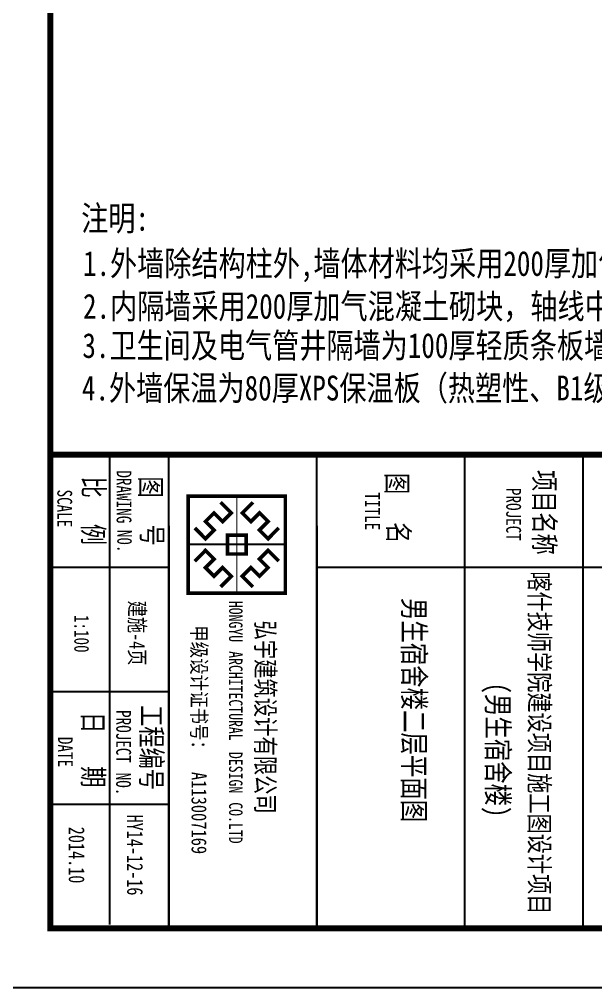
# Model space of a CAD drawing. Extents: x 174641 to 414490, y 73126 to 493158.
# Drawn here: x 234533 to 244270, y 171989 to 188342 of the extents above; entities that cross this region are included whole.
import ezdxf

# ---------------------------------------------------------------- set-up
doc = ezdxf.new("R2010")
doc.units = 0
doc.header["$LTSCALE"] = 1000
doc.header["$MEASUREMENT"] = 0
for name, color, linetype in [('PUB_TITLE', 7, 'Continuous'), ('TK', 126, 'Continuous'), ('TWT_TITLE', 7, 'Continuous')]:
    doc.layers.add(name, color=color, linetype=linetype)
doc.styles.add('-宋体', font='', dxfattribs={"width": 0.8})
doc.styles.add('_TEL_DIM', font='simhei.ttf', dxfattribs={"width": 0.8, "height": 3.5})
doc.styles.get('-宋体').set_extended_font_data('SimSun')

# ---------------------------------------------------------------- blocks, each defined once
blk = doc.blocks.new('logo')
at = {"color": 6}
blk.add_line((1004, 2011), (1004, 0), dxfattribs=at)
at = {"color": 6, "const_width": 74.6}
for points in [[(0, 2011), (2008, 2011), (2008, 0), (0, 0)], [(809, 1198), (1199, 1198), (1199, 813), (809, 813)]]:
    blk.add_lwpolyline(points, close=True, dxfattribs=at)
at = {"color": 6}
blk.add_lwpolyline([(0, 2011), (2008, 2011), (2008, 0), (0, 0)], close=True, dxfattribs=at)
for points, const_width in [([(1004, 2011), (1004, 0)], 15.2), ([(660, 1874), (883, 1654), (704, 1475), (526, 1653), (350, 1477), (528, 1299), (350, 1120), (129, 1340)], 74.6), ([(1348, 1874), (1125, 1654), (1304, 1475), (1482, 1653), (1658, 1477), (1480, 1299), (1659, 1120), (1879, 1340)], 74.6), ([(0, 1006), (2008, 1006)], 15.2), ([(660, 137), (883, 357), (704, 536), (526, 358), (350, 534), (528, 712), (350, 891), (129, 671)], 74.6), ([(1348, 137), (1125, 357), (1304, 536), (1482, 358), (1658, 534), (1480, 712), (1659, 891), (1879, 671)], 74.6)]:
    blk.add_lwpolyline(points, dxfattribs=dict(at, const_width=const_width))

msp = doc.modelspace()

# ---------------------------------------------------------------- linework, layer by layer
for p, q in [((235057.8, 180989), (292457.8, 180989)), ((236058.2, 180989), (236058.2, 173053.8)), ((235057.8, 172989), (235057.8, 179789)), ((235057.8, 179789), (235057.8, 178089)), ((237058.2, 179789), (237058.2, 172989)), ((237058.2, 179789), (237058.2, 173053.8)), ((239558.2, 179789), (239558.2, 172989)), ((235057.8, 179089), (237058.2, 179089)), ((239558.2, 179089), (246058.2, 179089)), ((235058.2, 172989), (235058.2, 178940.8)), ((236058.2, 178789), (236058.2, 178589)), ((235057.8, 176989), (237058.2, 176989)), ((235057.8, 175089), (237058.2, 175089))]:
    msp.add_line(p, q)
at = {"const_width": 34}
for points in [[(237058.2, 180989), (237058.2, 172989)], [(239558.2, 180989), (239558.2, 172989)], [(242058.2, 180989), (242058.2, 172989)], [(244058.2, 180989), (244058.2, 172989)]]:
    msp.add_lwpolyline(points, dxfattribs=at)
msp.add_point((235058.2, 172989))
at = {"layer": 'PUB_TITLE', "const_width": 100}
msp.add_lwpolyline([(292457.8, 180989), (292457.8, 172989), (235058.2, 172989), (235058.2, 180989)], close=True, dxfattribs=at)
at = {"layer": 'TWT_TITLE'}
msp.add_lwpolyline([(234058.2, 256089), (234058.2, 171989), (293458.2, 171989), (293458.2, 256089)], close=True, dxfattribs=at)
at = {"layer": 'TWT_TITLE', "const_width": 100}
msp.add_lwpolyline([(235058.2, 253589), (235058.2, 172989), (292458.2, 172989), (292458.2, 253589)], close=True, dxfattribs=at)

# ---------------------------------------------------------------- block references
at = {"color": 5, "xscale": 0.8162497762823477, "yscale": 0.8162497763405554, "zscale": 0.8162497763138334, "rotation": 270}
msp.add_blockref('logo', (237386, 180291.6), dxfattribs=at)

# ---------------------------------------------------------------- texts
at = {"linetype": 'Continuous', "style": '-宋体', "width": 0.8}
for s, p in [('注明:', (235578.1, 184772.6)), ('1.外墙除结构柱外,墙体材料均采用200厚加气混凝土砌块，轴线中分，定位详图中标注。', (235608.3, 184010.1)), ('2.内隔墙采用200厚加气混凝土砌块，轴线中分，定位详图中标注。', (235608.3, 183287.2)), ('3.卫生间及电气管井隔墙为100厚轻质条板墙，轴线中（偏）分，做法详新12J11-1内隔墙构造（轻质空心条板），位置详平面图.', (235597.8, 182624.1)), ('4.外墙保温为80厚XPS保温板（热塑性、B1级）做法参见详新06J108-17页A-3体系简图1', (235590.4, 181905.6))]:
    msp.add_text(s, height=420, dxfattribs=at).set_placement(p)
at = {"style": '-宋体', "width": 0.75}
for s, height, p in [('DRAWING', 250, (236177.2, 180724.5)), ('项目名称', 350, (243230.3, 180731.5)), ('比', 350, (235612.9, 180619.8)), ('图', 350, (236578.3, 180621.7)), ('图', 350, (240740.5, 180680.3)), ('SCALE', 250, (235174.7, 180401.7)), ('PROJECT', 250, (242759.4, 180428.9)), ('TITLE', 250, (240373.9, 180353.8)), ('例', 350, (235606.9, 179821.5)), ('号', 350, (236602.4, 179809.9)), ('名', 350, (240765.7, 179850.9)), ('N0.', 250, (236187.8, 179720.3)), ('喀什技师学院建设项目施工图设计项目', 333.245, (243154, 179020.5)), ('建施-4页', 267.73, (236391, 178524.4)), ('男生宿舍楼二层平面图', 370.27, (241018.5, 178571.2)), ('1:100', 250, (235461.7, 178285)), ('(男生宿舍楼)', 370.27, (242434.9, 177138.4)), ('PROJECT', 250, (236170, 176677.1)), ('工程编号', 350, (236590.7, 176760.3)), ('日', 350, (235604, 176643.8)), ('DATE', 250, (235186.2, 176224)), ('期', 350, (235606.4, 175728.9)), ('NO.', 250, (236167.6, 175619.1)), ('HY14-12-16', 267.73, (236354.6, 174912.2)), ('2014.10', 267.73, (235368.4, 174706.1))]:
    msp.add_text(s, height=height, rotation=270, dxfattribs=at).set_placement(p)
at = {"layer": 'TK', "color": 9}
for s, height, style, width, p in [('HONGYU', 227.85, '-宋体', 0.75, (238076.3, 178522.2, 0)), ('弘宇建筑设计有限公司', 318.99, '-宋体', 0.75, (238530.8, 178189.4)), ('甲级设计证书号：', 255.08, '_TEL_DIM', 0.8, (237443, 178110.6)), ('ARCHITECTURAL', 227.848, '-宋体', 0.75, (238076.3, 177671.5, 0)), ('DESIGN', 227.85, '-宋体', 0.75, (238076.3, 175970.3, 0)), ('A113007169', 255.08, '_TEL_DIM', 0.8, (237443, 175631.7)), ('CO.LTD', 227.85, '-宋体', 0.75, (238076.3, 175119.6, 0))]:
    msp.add_text(s, height=height, rotation=270, dxfattribs=dict(at, style=style, width=width)).set_placement(p)

doc.saveas('drawing.dxf')
